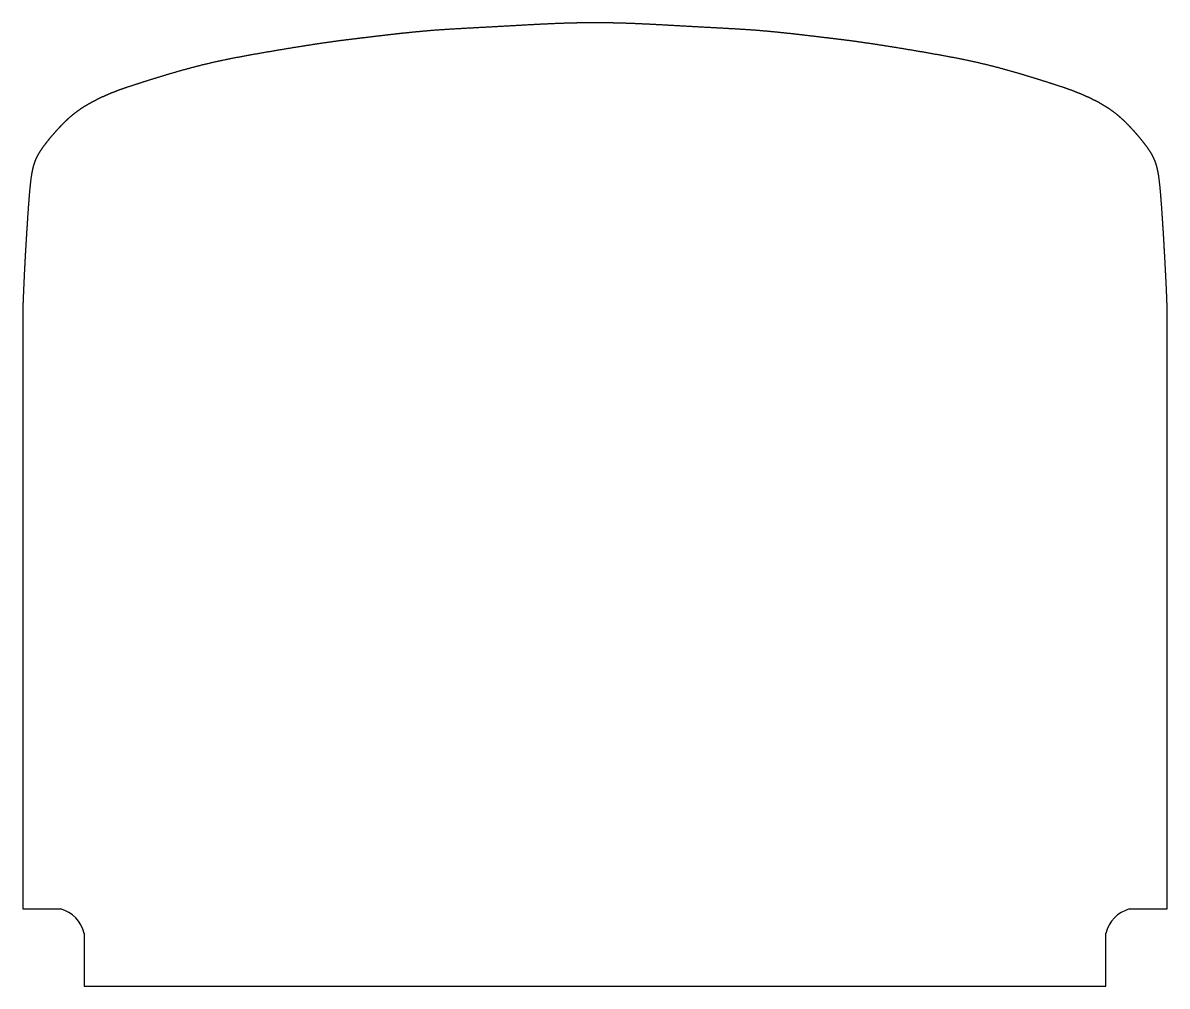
# Model space of a CAD drawing. Header units: millimetres. Extents: x -243 to -37, y 0 to 173.
import ezdxf

# ---------------------------------------------------------------- set-up
doc = ezdxf.new("R2010")
doc.units = ezdxf.units.MM
doc.layers.get('0').update_dxf_attribs({"linetype": 'CONTINUOUS'})

msp = doc.modelspace()

# ---------------------------------------------------------------- linework, layer by layer
for p, q in [((-243.41, 122.42), (-243.41, 13.88)), ((-37.35, 13.88), (-37.35, 122.42)), ((-243.41, 13.88), (-236.66, 13.88)), ((-44.1, 13.88), (-37.35, 13.88)), ((-232.38, 9.5), (-232.38, 0)), ((-48.38, 0), (-48.38, 9.5)), ((-232.38, 0), (-48.38, 0))]:
    msp.add_line(p, q)
for centre, start, end in [((-238.1, 8.19), 12.8516, 75.7648), ((-42.65, 8.19), 104.2352, 167.1484)]:
    msp.add_arc(centre, 5.87, start, end)
for points in [[(-140.38, 173.37), (-140.63, 173.37), (-141.14, 173.38), (-141.95, 173.39), (-143.1, 173.38), (-144.66, 173.35), (-146.32, 173.3), (-148.1, 173.23), (-149.96, 173.14), (-151.9, 173.04), (-153.9, 172.93), (-155.93, 172.81), (-157.96, 172.7), (-159.98, 172.59), (-161.98, 172.49), (-163.93, 172.38), (-165.85, 172.27), (-167.72, 172.16), (-169.54, 172.03), (-171.32, 171.88), (-173.06, 171.71), (-174.76, 171.54), (-176.42, 171.35), (-178.04, 171.17), (-179.63, 170.98), (-181.21, 170.79), (-182.8, 170.6), (-184.44, 170.41), (-186.14, 170.19), (-187.94, 169.95), (-189.83, 169.67), (-191.82, 169.37), (-193.87, 169.05), (-195.96, 168.71), (-198.06, 168.36), (-200.13, 168), (-202.15, 167.65), (-204.11, 167.29), (-206.01, 166.93), (-207.88, 166.54), (-209.73, 166.13), (-211.57, 165.69), (-213.4, 165.21), (-215.22, 164.71), (-217.01, 164.19), (-218.72, 163.67), (-220.34, 163.17), (-221.84, 162.7), (-223.22, 162.26), (-224.51, 161.84), (-225.76, 161.41), (-226.99, 160.95), (-228.24, 160.44), (-229.51, 159.87), (-230.76, 159.25), (-231.96, 158.58), (-233.09, 157.86), (-234.13, 157.1), (-235.1, 156.29), (-236.03, 155.41), (-236.93, 154.47), (-237.81, 153.5), (-238.65, 152.51), (-239.41, 151.56), (-240.08, 150.65), (-240.63, 149.79), (-241.07, 148.95), (-241.41, 148.08), (-241.67, 147.12), (-241.88, 146.01), (-242.05, 144.72), (-242.2, 143.21), (-242.34, 141.49), (-242.48, 139.59), (-242.62, 137.56), (-242.75, 135.45), (-242.88, 133.32), (-243, 131.23), (-243.11, 129.22), (-243.2, 127.32), (-243.28, 125.54), (-243.34, 124.23), (-243.37, 123.3), (-243.4, 122.71), (-243.41, 122.42)], [(-37.35, 122.42), (-37.36, 122.71), (-37.38, 123.3), (-37.41, 124.23), (-37.47, 125.54), (-37.55, 127.32), (-37.65, 129.22), (-37.76, 131.23), (-37.88, 133.32), (-38, 135.45), (-38.14, 137.56), (-38.27, 139.59), (-38.41, 141.49), (-38.55, 143.21), (-38.7, 144.72), (-38.87, 146.01), (-39.08, 147.12), (-39.34, 148.08), (-39.68, 148.95), (-40.12, 149.79), (-40.67, 150.65), (-41.34, 151.56), (-42.11, 152.51), (-42.94, 153.5), (-43.82, 154.47), (-44.72, 155.41), (-45.65, 156.29), (-46.62, 157.1), (-47.66, 157.86), (-48.79, 158.58), (-49.99, 159.25), (-51.24, 159.87), (-52.51, 160.44), (-53.76, 160.95), (-54.99, 161.41), (-56.24, 161.84), (-57.53, 162.26), (-58.91, 162.7), (-60.41, 163.17), (-62.03, 163.67), (-63.75, 164.19), (-65.53, 164.71), (-67.35, 165.21), (-69.19, 165.69), (-71.02, 166.13), (-72.87, 166.54), (-74.74, 166.93), (-76.65, 167.29), (-78.61, 167.65), (-80.63, 168), (-82.69, 168.36), (-84.79, 168.71), (-86.88, 169.05), (-88.94, 169.37), (-90.92, 169.67), (-92.82, 169.95), (-94.61, 170.19), (-96.31, 170.41), (-97.95, 170.6), (-99.54, 170.79), (-101.12, 170.98), (-102.72, 171.17), (-104.34, 171.35), (-105.99, 171.54), (-107.69, 171.71), (-109.43, 171.88), (-111.21, 172.03), (-113.04, 172.16), (-114.9, 172.27), (-116.82, 172.38), (-118.77, 172.49), (-120.77, 172.59), (-122.79, 172.7), (-124.83, 172.81), (-126.85, 172.93), (-128.85, 173.04), (-130.79, 173.14), (-132.66, 173.23), (-134.43, 173.3), (-136.1, 173.35), (-137.65, 173.38), (-138.8, 173.39), (-139.61, 173.38), (-140.12, 173.37), (-140.38, 173.37)]]:
    msp.add_open_spline(points, degree=5)

doc.saveas('drawing.dxf')
